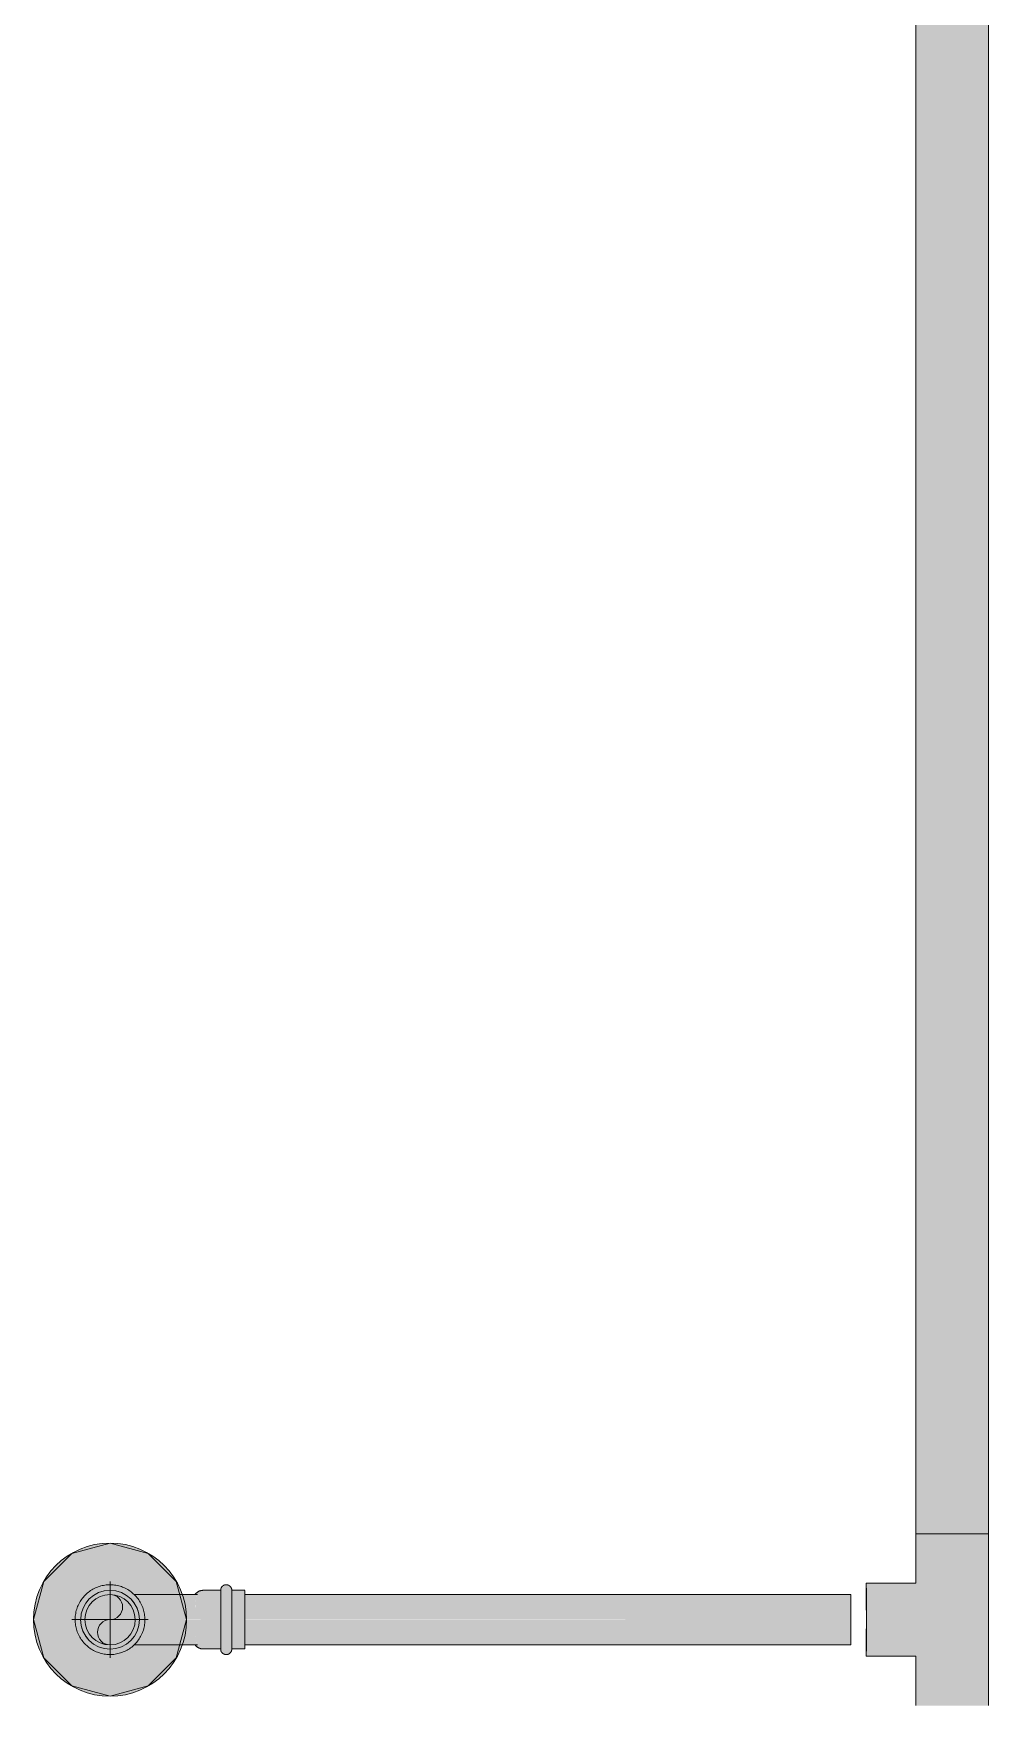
# Model space of a CAD drawing. Header units: inches. Extents: x -3679 to 241, y -496 to 1784.
# Drawn here: x -2078 to -2053.05, y 225.5 to 269.18 of the extents above; entities that cross this region are included whole.
import ezdxf

# ---------------------------------------------------------------- set-up
doc = ezdxf.new("R2010")
doc.units = ezdxf.units.IN
doc.header["$MEASUREMENT"] = 0
for name, color, linetype, lineweight in [('A-ANNO-NOTE', 250, 'Continuous', 9), ('P-PIPE', 1, 'Continuous', 9), ('P-PIPE-CNTR', 1, 'Continuous', 9)]:
    doc.layers.add(name, color=color, linetype=linetype, lineweight=lineweight)

# ---------------------------------------------------------------- blocks, each defined once
blk = doc.blocks.new('Victaulic-VicPress316-Elbow 90-45deg Style P568_P571 - Standard-1233877-LOWER PARKING')
at = {"layer": 'P-PIPE'}
for points in [[(-2076.912, 227.743), (-2076.766, 227.743), (-2076.542, 228.285), (-2076, 228.51), (-2075.458, 228.285), (-2075.233, 227.743), (-2075.088, 227.743), (-2075.103, 227.91), (-2075.161, 228.092), (-2075.33, 228.362), (-2075.535, 228.523), (-2075.667, 228.592), (-2075.841, 228.637), (-2076.022, 228.655), (-2076.179, 228.603), (-2076.333, 228.592), (-2076.542, 228.473), (-2076.67, 228.362), (-2076.851, 228.072), (-2076.897, 227.91)], [(-2076.766, 227.743), (-2076.657, 227.744), (-2076.614, 227.965), (-2076.569, 228.072), (-2076.46, 228.211), (-2076.329, 228.312), (-2076.17, 228.378), (-2075.998, 228.4), (-2075.83, 228.378), (-2075.671, 228.312), (-2075.535, 228.207), (-2075.431, 228.072), (-2075.365, 227.913), (-2075.342, 227.743), (-2075.233, 227.743), (-2075.458, 228.285), (-2076, 228.51), (-2076.542, 228.285), (-2076.725, 227.844)], [(-2073.779, 227.743), (-2073.561, 227.743), (-2073.561, 228.51), (-2073.64, 228.496), (-2073.776, 228.4), (-2073.747, 228.361), (-2073.759, 228.267), (-2073.775, 228.204), (-2073.756, 228.166), (-2073.755, 227.968), (-2073.759, 227.858), (-2073.778, 227.746)], [(-2073.236, 227.743), (-2073.109, 227.743), (-2073.109, 228.51), (-2073.561, 228.496), (-2073.561, 227.743)], [(-2073.109, 227.743), (-2072.818, 227.743), (-2072.818, 228.51), (-2072.872, 228.608), (-2072.964, 228.655), (-2073.063, 228.592), (-2073.109, 228.51), (-2073.109, 227.879)], [(-2072.48, 227.743), (-2072.48, 228.51), (-2072.818, 228.496), (-2072.818, 227.743)], [(-2074.619, 227.743), (-2074.607, 227.743), (-2074.607, 228.401), (-2075.364, 228.391), (-2075.301, 228.319), (-2075.149, 228.072), (-2075.101, 227.889), (-2075.088, 227.743), (-2074.737, 227.743)], [(-2074.607, 227.743), (-2073.776, 227.756), (-2073.75, 227.918), (-2073.76, 228.099), (-2073.755, 228.173), (-2073.777, 228.213), (-2073.747, 228.317), (-2073.761, 228.389), (-2073.78, 228.401), (-2074.607, 228.389), (-2074.607, 227.829)], [(-2075.978, 226.832), (-2075.821, 226.884), (-2075.667, 226.894), (-2075.458, 227.014), (-2075.33, 227.125), (-2075.149, 227.415), (-2075.161, 227.743), (-2075.234, 227.743), (-2075.458, 227.201), (-2076, 226.977), (-2076.542, 227.201), (-2076.766, 227.743), (-2076.839, 227.743), (-2076.851, 227.415), (-2076.67, 227.125), (-2076.465, 226.964), (-2076.333, 226.894), (-2076.159, 226.85)], [(-2076, 226.977), (-2075.458, 227.201), (-2075.233, 227.743), (-2075.343, 227.743), (-2075.365, 227.573), (-2075.431, 227.414), (-2075.535, 227.278), (-2075.671, 227.173), (-2075.83, 227.108), (-2076, 227.085), (-2076.17, 227.108), (-2076.329, 227.173), (-2076.465, 227.278), (-2076.569, 227.414), (-2076.635, 227.573), (-2076.657, 227.743), (-2076.766, 227.743), (-2076.542, 227.201), (-2076.159, 227.043)], [(-2075.034, 227.086), (-2074.607, 227.096), (-2074.619, 227.743), (-2075.161, 227.743), (-2075.162, 227.392), (-2075.331, 227.124), (-2075.375, 227.086), (-2075.078, 227.086)], [(-2074.607, 227.086), (-2073.76, 227.098), (-2073.744, 227.11), (-2073.762, 227.23), (-2073.775, 227.283), (-2073.755, 227.313), (-2073.756, 227.509), (-2073.751, 227.585), (-2073.779, 227.743), (-2074.607, 227.743), (-2074.607, 227.096)], [(-2073.561, 226.977), (-2073.561, 227.743), (-2073.776, 227.73), (-2073.75, 227.569), (-2073.76, 227.388), (-2073.755, 227.313), (-2073.777, 227.274), (-2073.747, 227.151), (-2073.755, 227.101), (-2073.778, 227.085), (-2073.7, 227.024), (-2073.623, 226.989)], [(-2073.561, 226.977), (-2073.109, 226.99), (-2073.109, 227.743), (-2073.561, 227.743), (-2073.561, 226.989)], [(-2072.964, 226.832), (-2072.863, 226.894), (-2072.818, 226.977), (-2072.818, 227.743), (-2073.109, 227.743), (-2073.109, 226.977), (-2073.058, 226.884), (-2072.999, 226.85)], [(-2072.818, 226.977), (-2072.48, 226.977), (-2072.48, 227.743), (-2072.818, 227.743), (-2072.818, 227.016)]]:
    blk.add_hatch(color=256, dxfattribs=at).paths.add_polyline_path(points, flags=0)
for p, q in [((-2073.109, 228.51), (-2073.561, 228.51)), ((-2072.48, 228.51), (-2072.818, 228.51)), ((-2075.996, 228.401), (-2075.99, 228.401)), ((-2073.716, 228.401), (-2074.607, 228.401)), ((-2074.607, 227.086), (-2073.713, 227.086)), ((-2073.561, 226.977), (-2073.109, 226.977)), ((-2072.818, 226.977), (-2072.48, 226.977))]:
    blk.add_line(p, q, dxfattribs=at)
at = {"layer": 'P-PIPE', "flags": 128}
for points in [[(-2075.088, 227.743), (-2075.089, 227.78), (-2075.091, 227.816), (-2075.095, 227.853), (-2075.1, 227.889), (-2075.106, 227.925), (-2075.114, 227.96), (-2075.124, 227.995), (-2075.134, 228.03), (-2075.146, 228.065), (-2075.16, 228.099), (-2075.175, 228.132), (-2075.191, 228.165), (-2075.209, 228.197), (-2075.227, 228.228), (-2075.247, 228.258), (-2075.268, 228.288), (-2075.291, 228.317), (-2075.314, 228.345), (-2075.339, 228.372), (-2075.365, 228.398), (-2075.391, 228.422), (-2075.419, 228.446), (-2075.447, 228.469), (-2075.477, 228.49), (-2075.507, 228.511), (-2075.538, 228.53), (-2075.57, 228.548), (-2075.603, 228.564), (-2075.636, 228.58), (-2075.67, 228.593), (-2075.704, 228.606), (-2075.739, 228.617), (-2075.774, 228.627), (-2075.809, 228.635), (-2075.845, 228.642), (-2075.881, 228.648), (-2075.917, 228.652), (-2075.954, 228.654), (-2075.99, 228.655), (-2076.027, 228.655), (-2076.063, 228.653), (-2076.099, 228.65), (-2076.136, 228.645), (-2076.172, 228.639), (-2076.207, 228.632), (-2076.243, 228.623), (-2076.278, 228.612), (-2076.312, 228.6), (-2076.346, 228.587), (-2076.38, 228.573), (-2076.412, 228.557), (-2076.445, 228.54), (-2076.476, 228.521), (-2076.507, 228.502), (-2076.537, 228.481), (-2076.566, 228.459), (-2076.594, 228.435), (-2076.621, 228.411), (-2076.647, 228.386), (-2076.672, 228.359), (-2076.697, 228.332), (-2076.72, 228.304), (-2076.741, 228.274), (-2076.762, 228.244), (-2076.781, 228.214), (-2076.8, 228.182), (-2076.817, 228.15), (-2076.832, 228.117), (-2076.846, 228.083), (-2076.859, 228.049), (-2076.871, 228.014), (-2076.881, 227.979), (-2076.89, 227.944), (-2076.897, 227.908), (-2076.903, 227.872), (-2076.907, 227.836), (-2076.91, 227.8), (-2076.912, 227.763), (-2076.912, 227.743)], [(-2073.779, 228.401), (-2073.772, 228.409), (-2073.765, 228.418), (-2073.758, 228.426), (-2073.75, 228.434), (-2073.742, 228.441), (-2073.734, 228.448), (-2073.725, 228.455), (-2073.716, 228.461), (-2073.707, 228.467), (-2073.698, 228.473), (-2073.689, 228.478), (-2073.679, 228.483), (-2073.669, 228.488), (-2073.659, 228.492), (-2073.649, 228.495), (-2073.638, 228.499), (-2073.628, 228.502), (-2073.617, 228.504), (-2073.606, 228.506), (-2073.596, 228.508), (-2073.585, 228.509), (-2073.574, 228.51), (-2073.563, 228.51), (-2073.561, 228.51)], [(-2073.109, 228.51), (-2073.109, 228.516), (-2073.109, 228.521), (-2073.108, 228.527), (-2073.108, 228.533), (-2073.107, 228.539), (-2073.105, 228.544), (-2073.104, 228.55), (-2073.102, 228.556), (-2073.1, 228.561), (-2073.098, 228.567), (-2073.096, 228.572), (-2073.093, 228.577), (-2073.09, 228.582), (-2073.087, 228.587), (-2073.084, 228.592), (-2073.081, 228.597), (-2073.077, 228.601), (-2073.073, 228.606), (-2073.069, 228.61), (-2073.065, 228.614), (-2073.061, 228.618), (-2073.057, 228.622), (-2073.052, 228.626), (-2073.047, 228.629), (-2073.043, 228.632), (-2073.038, 228.635), (-2073.033, 228.638), (-2073.027, 228.641), (-2073.022, 228.643), (-2073.017, 228.645), (-2073.011, 228.647), (-2073.006, 228.649), (-2073, 228.651), (-2072.994, 228.652), (-2072.989, 228.653), (-2072.983, 228.654), (-2072.977, 228.655), (-2072.971, 228.655), (-2072.966, 228.655), (-2072.96, 228.655), (-2072.954, 228.655), (-2072.948, 228.655), (-2072.942, 228.654), (-2072.937, 228.653), (-2072.931, 228.652), (-2072.925, 228.65), (-2072.92, 228.648), (-2072.914, 228.647), (-2072.909, 228.644), (-2072.903, 228.642), (-2072.898, 228.64), (-2072.893, 228.637), (-2072.888, 228.634), (-2072.883, 228.631), (-2072.878, 228.628), (-2072.874, 228.624), (-2072.869, 228.62), (-2072.865, 228.616), (-2072.861, 228.612), (-2072.857, 228.608), (-2072.853, 228.604), (-2072.849, 228.599), (-2072.846, 228.595), (-2072.842, 228.59), (-2072.839, 228.585), (-2072.836, 228.58), (-2072.834, 228.575), (-2072.831, 228.569), (-2072.829, 228.564), (-2072.827, 228.559), (-2072.825, 228.553), (-2072.823, 228.547), (-2072.822, 228.542), (-2072.821, 228.536), (-2072.82, 228.53), (-2072.819, 228.525), (-2072.819, 228.519), (-2072.819, 228.513), (-2072.818, 228.51)], [(-2073.109, 228.468), (-2073.109, 228.478), (-2073.109, 228.486), (-2073.109, 228.493), (-2073.109, 228.499), (-2073.109, 228.503), (-2073.109, 228.507), (-2073.109, 228.509), (-2073.109, 228.51), (-2073.109, 228.51)], [(-2073.109, 228.51), (-2073.109, 228.509), (-2073.109, 228.507), (-2073.109, 228.504), (-2073.109, 228.5), (-2073.109, 228.495), (-2073.109, 228.488), (-2073.109, 228.48), (-2073.109, 228.471), (-2073.109, 228.461), (-2073.109, 228.449), (-2073.109, 228.437), (-2073.109, 228.423), (-2073.109, 228.409), (-2073.109, 228.393), (-2073.109, 228.376), (-2073.109, 228.358), (-2073.109, 228.339), (-2073.109, 228.32), (-2073.109, 228.299), (-2073.109, 228.277), (-2073.109, 228.255), (-2073.109, 228.232), (-2073.109, 228.208), (-2073.109, 228.183), (-2073.109, 228.158), (-2073.109, 228.131), (-2073.109, 228.105), (-2073.109, 228.077), (-2073.109, 228.049), (-2073.109, 228.021), (-2073.109, 227.992), (-2073.109, 227.963), (-2073.109, 227.934), (-2073.109, 227.904), (-2073.109, 227.874), (-2073.109, 227.843), (-2073.109, 227.813), (-2073.109, 227.782), (-2073.109, 227.752), (-2073.109, 227.743)], [(-2072.818, 227.743), (-2072.818, 227.774), (-2072.818, 227.805), (-2072.818, 227.835), (-2072.818, 227.865), (-2072.818, 227.896), (-2072.818, 227.926), (-2072.818, 227.955), (-2072.818, 227.984), (-2072.818, 228.013), (-2072.818, 228.042), (-2072.818, 228.07), (-2072.818, 228.097), (-2072.818, 228.124), (-2072.818, 228.151), (-2072.818, 228.176), (-2072.818, 228.201), (-2072.818, 228.225), (-2072.818, 228.249), (-2072.818, 228.271), (-2072.818, 228.293), (-2072.818, 228.314), (-2072.818, 228.334), (-2072.818, 228.353), (-2072.818, 228.371), (-2072.818, 228.388), (-2072.818, 228.404), (-2072.818, 228.419), (-2072.818, 228.433), (-2072.818, 228.446), (-2072.818, 228.458), (-2072.818, 228.468), (-2072.818, 228.478), (-2072.818, 228.486), (-2072.818, 228.493), (-2072.818, 228.499), (-2072.818, 228.503), (-2072.818, 228.507), (-2072.818, 228.509), (-2072.818, 228.51), (-2072.818, 228.51)], [(-2072.818, 228.51), (-2072.818, 228.509), (-2072.818, 228.507), (-2072.818, 228.504), (-2072.818, 228.5), (-2072.818, 228.495), (-2072.818, 228.488), (-2072.818, 228.48), (-2072.818, 228.471)], [(-2075.375, 228.401), (-2075.36, 228.401), (-2075.312, 228.401), (-2075.264, 228.401), (-2075.214, 228.401), (-2075.163, 228.401), (-2075.112, 228.401), (-2075.059, 228.401), (-2075.006, 228.401), (-2074.953, 228.401), (-2074.898, 228.401), (-2074.844, 228.401), (-2074.789, 228.401), (-2074.733, 228.401), (-2074.678, 228.401), (-2074.622, 228.401), (-2074.607, 228.401)], [(-2076.912, 227.743), (-2076.911, 227.707), (-2076.909, 227.671), (-2076.905, 227.634), (-2076.9, 227.598), (-2076.894, 227.562), (-2076.886, 227.527), (-2076.876, 227.491), (-2076.866, 227.456), (-2076.854, 227.422), (-2076.84, 227.388), (-2076.825, 227.355), (-2076.809, 227.322), (-2076.791, 227.29), (-2076.773, 227.259), (-2076.753, 227.228), (-2076.731, 227.199), (-2076.709, 227.17), (-2076.686, 227.142), (-2076.661, 227.115), (-2076.635, 227.089), (-2076.609, 227.064), (-2076.581, 227.04), (-2076.552, 227.018), (-2076.523, 226.996), (-2076.493, 226.976), (-2076.462, 226.957), (-2076.43, 226.939), (-2076.397, 226.922), (-2076.364, 226.907), (-2076.33, 226.893), (-2076.296, 226.881), (-2076.261, 226.87), (-2076.226, 226.86), (-2076.191, 226.852), (-2076.155, 226.845), (-2076.119, 226.839), (-2076.083, 226.835), (-2076.046, 226.833), (-2076.01, 226.831), (-2075.973, 226.832), (-2075.937, 226.834), (-2075.901, 226.837), (-2075.864, 226.842), (-2075.828, 226.848), (-2075.793, 226.855), (-2075.757, 226.864), (-2075.722, 226.875), (-2075.688, 226.886), (-2075.654, 226.9), (-2075.62, 226.914), (-2075.588, 226.93), (-2075.555, 226.947), (-2075.524, 226.966), (-2075.493, 226.985), (-2075.463, 227.006), (-2075.434, 227.028), (-2075.406, 227.051), (-2075.379, 227.076), (-2075.353, 227.101), (-2075.327, 227.127), (-2075.303, 227.155), (-2075.28, 227.183), (-2075.259, 227.212), (-2075.238, 227.242), (-2075.219, 227.273), (-2075.2, 227.305), (-2075.183, 227.337), (-2075.168, 227.37), (-2075.154, 227.404), (-2075.141, 227.438), (-2075.129, 227.472), (-2075.119, 227.508), (-2075.11, 227.543), (-2075.103, 227.579), (-2075.097, 227.615), (-2075.093, 227.651), (-2075.09, 227.687), (-2075.088, 227.724), (-2075.088, 227.743)], [(-2073.109, 227.743), (-2073.109, 227.713), (-2073.109, 227.682), (-2073.109, 227.652), (-2073.109, 227.621), (-2073.109, 227.591), (-2073.109, 227.561), (-2073.109, 227.532), (-2073.109, 227.502), (-2073.109, 227.473), (-2073.109, 227.445), (-2073.109, 227.417), (-2073.109, 227.389), (-2073.109, 227.363), (-2073.109, 227.336), (-2073.109, 227.311), (-2073.109, 227.286), (-2073.109, 227.261), (-2073.109, 227.238), (-2073.109, 227.215), (-2073.109, 227.194), (-2073.109, 227.173), (-2073.109, 227.153), (-2073.109, 227.134), (-2073.109, 227.115), (-2073.109, 227.098), (-2073.109, 227.082), (-2073.109, 227.067), (-2073.109, 227.053), (-2073.109, 227.041), (-2073.109, 227.029), (-2073.109, 227.018), (-2073.109, 227.009), (-2073.109, 227.001), (-2073.109, 226.994), (-2073.109, 226.988), (-2073.109, 226.983), (-2073.109, 226.98), (-2073.109, 226.978), (-2073.109, 226.977), (-2073.109, 226.977)], [(-2072.818, 226.977), (-2072.818, 226.977), (-2072.818, 226.979), (-2072.818, 226.982), (-2072.818, 226.987), (-2072.818, 226.992), (-2072.818, 226.999), (-2072.818, 227.007), (-2072.818, 227.016), (-2072.818, 227.026), (-2072.818, 227.037), (-2072.818, 227.05), (-2072.818, 227.063), (-2072.818, 227.078), (-2072.818, 227.094), (-2072.818, 227.111), (-2072.818, 227.129), (-2072.818, 227.147), (-2072.818, 227.167), (-2072.818, 227.188), (-2072.818, 227.209), (-2072.818, 227.232), (-2072.818, 227.255), (-2072.818, 227.279), (-2072.818, 227.304), (-2072.818, 227.329), (-2072.818, 227.355), (-2072.818, 227.382), (-2072.818, 227.409), (-2072.818, 227.437), (-2072.818, 227.466), (-2072.818, 227.494), (-2072.818, 227.524), (-2072.818, 227.553), (-2072.818, 227.583), (-2072.818, 227.613), (-2072.818, 227.643), (-2072.818, 227.674), (-2072.818, 227.704), (-2072.818, 227.735), (-2072.818, 227.743)], [(-2075.998, 227.086), (-2076, 227.086), (-2076, 227.086)], [(-2074.607, 227.086), (-2074.663, 227.086), (-2074.718, 227.086), (-2074.774, 227.086), (-2074.829, 227.086), (-2074.884, 227.086), (-2074.938, 227.086), (-2074.992, 227.086), (-2075.045, 227.086), (-2075.098, 227.086), (-2075.149, 227.086), (-2075.2, 227.086), (-2075.25, 227.086), (-2075.299, 227.086), (-2075.347, 227.086), (-2075.375, 227.086)], [(-2073.561, 226.977), (-2073.572, 226.977), (-2073.583, 226.978), (-2073.594, 226.979), (-2073.604, 226.98), (-2073.615, 226.982), (-2073.626, 226.985), (-2073.636, 226.987), (-2073.647, 226.991), (-2073.657, 226.994), (-2073.667, 226.998), (-2073.677, 227.003), (-2073.687, 227.008), (-2073.696, 227.013), (-2073.706, 227.018), (-2073.715, 227.024), (-2073.724, 227.031), (-2073.732, 227.037), (-2073.741, 227.045), (-2073.749, 227.052), (-2073.756, 227.06), (-2073.764, 227.067), (-2073.771, 227.076), (-2073.778, 227.084), (-2073.779, 227.086)], [(-2073.109, 226.977), (-2073.109, 226.977), (-2073.109, 226.979), (-2073.109, 226.982), (-2073.109, 226.987), (-2073.109, 226.992), (-2073.109, 226.999), (-2073.109, 227.007), (-2073.109, 227.016)], [(-2072.818, 226.977), (-2072.819, 226.971), (-2072.819, 226.965), (-2072.82, 226.959), (-2072.82, 226.954), (-2072.821, 226.948), (-2072.823, 226.942), (-2072.824, 226.937), (-2072.826, 226.931), (-2072.828, 226.926), (-2072.83, 226.92), (-2072.832, 226.915), (-2072.835, 226.91), (-2072.838, 226.905), (-2072.841, 226.9), (-2072.844, 226.895), (-2072.847, 226.89), (-2072.851, 226.885), (-2072.855, 226.881), (-2072.859, 226.877), (-2072.863, 226.872), (-2072.867, 226.869), (-2072.871, 226.865), (-2072.876, 226.861), (-2072.881, 226.858), (-2072.885, 226.854), (-2072.89, 226.851), (-2072.895, 226.849), (-2072.901, 226.846), (-2072.906, 226.843), (-2072.911, 226.841), (-2072.917, 226.839), (-2072.922, 226.837), (-2072.928, 226.836), (-2072.934, 226.835), (-2072.939, 226.833), (-2072.945, 226.833), (-2072.951, 226.832), (-2072.957, 226.832), (-2072.962, 226.831), (-2072.968, 226.831), (-2072.974, 226.832), (-2072.98, 226.832), (-2072.986, 226.833), (-2072.991, 226.834), (-2072.997, 226.835), (-2073.003, 226.837), (-2073.008, 226.838), (-2073.014, 226.84), (-2073.019, 226.842), (-2073.025, 226.845), (-2073.03, 226.847), (-2073.035, 226.85), (-2073.04, 226.853), (-2073.045, 226.856), (-2073.05, 226.859), (-2073.054, 226.863), (-2073.059, 226.866), (-2073.063, 226.87), (-2073.067, 226.874), (-2073.071, 226.879), (-2073.075, 226.883), (-2073.079, 226.887), (-2073.082, 226.892), (-2073.086, 226.897), (-2073.089, 226.902), (-2073.092, 226.907), (-2073.094, 226.912), (-2073.097, 226.917), (-2073.099, 226.923), (-2073.101, 226.928), (-2073.103, 226.934), (-2073.105, 226.939), (-2073.106, 226.945), (-2073.107, 226.951), (-2073.108, 226.956), (-2073.109, 226.962), (-2073.109, 226.968), (-2073.109, 226.974), (-2073.109, 226.977)], [(-2072.818, 227.018), (-2072.818, 227.009), (-2072.818, 227.001), (-2072.818, 226.994), (-2072.818, 226.988), (-2072.818, 226.983), (-2072.818, 226.98), (-2072.818, 226.978), (-2072.818, 226.977), (-2072.818, 226.977)]]:
    blk.add_lwpolyline(points, dxfattribs=at)
at = {"layer": 'P-PIPE'}
for radius, start, end in [(0.766, 0, 180), (0.767, 0, 45), (0.767, 180, 0), (0.767, 180, 225)]:
    blk.add_arc((-2076, 227.743), radius, start, end, dxfattribs=at)
for centre, start_param, end_param in [((-2073.109, 227.743), 6.283177, 7.853976), ((-2072.818, 227.743), 6.283177, 7.853976), ((-2072.48, 227.743), 6.283177, 7.853976), ((-2073.109, 227.743), 1.570791, 3.141578), ((-2072.818, 227.743), 1.570791, 3.141578), ((-2072.48, 227.743), 1.570791, 3.141578)]:
    blk.add_ellipse(centre, major_axis=(0, 0.766), ratio=0.000003, start_param=start_param, end_param=end_param, dxfattribs=at)

msp = doc.modelspace()

# ---------------------------------------------------------------- hatches: boundary and pattern name
at = {"layer": 'A-ANNO-NOTE'}
h = msp.add_hatch(color=256, dxfattribs=at)
edge = h.paths.add_edge_path(flags=0)
edge.add_arc((-2076, 227.743), 2, 0, 360)
msp.add_hatch(color=256, dxfattribs=at).paths.add_polyline_path([(-2076, 225.743), (-2075, 226.011), (-2074.268, 226.743), (-2074, 227.743), (-2074.268, 228.743), (-2075, 229.475), (-2076, 229.743), (-2077, 229.475), (-2077.732, 228.743), (-2078, 227.743), (-2077.732, 226.743), (-2077, 226.011)], flags=0)
at = {"layer": 'P-PIPE'}
h = msp.add_hatch(color=256, dxfattribs=at)
h.paths.add_polyline_path([(-2054.471, 335.368), (-2054.471, 335.368), (-2054.471, 327.636)], flags=0)
h.paths.add_polyline_path([(-2053.999, 229.983), (-2054, 335.368), (-2054.95, 335.37), (-2054.949, 229.987), (-2054.468, 229.984), (-2054.178, 229.984)], flags=0)
for points in [[(-2053.999, 229.983), (-2053.049, 229.987), (-2053.05, 335.372), (-2053.525, 335.368), (-2054, 335.368), (-2053.999, 232.231)], [(-2056.244, 226.793), (-2054.95, 226.793), (-2054.529, 227.207), (-2053.995, 227.739), (-2054.95, 228.694), (-2056.243, 228.694), (-2056.24, 228.215), (-2056.242, 226.824)], [(-2076, 227.085), (-2075.83, 227.108), (-2075.671, 227.173), (-2075.535, 227.278), (-2075.431, 227.414), (-2075.365, 227.573), (-2075.343, 227.743), (-2075.365, 227.913), (-2075.431, 228.072), (-2075.535, 228.208), (-2075.671, 228.312), (-2075.83, 228.378), (-2076, 228.4), (-2076.17, 228.378), (-2076.329, 228.312), (-2076.465, 228.208), (-2076.569, 228.072), (-2076.635, 227.913), (-2076.658, 227.743), (-2076.614, 227.521), (-2076.569, 227.414), (-2076.465, 227.278), (-2076.329, 227.173), (-2076.17, 227.108)], [(-2072.403, 227.743), (-2056.65, 227.743), (-2056.65, 228.401), (-2072.48, 228.398), (-2072.48, 227.743)], [(-2072.48, 227.086), (-2056.65, 227.086), (-2056.65, 227.743), (-2072.48, 227.731), (-2072.48, 227.089)], [(-2056.244, 226.793), (-2056.239, 227.739), (-2056.246, 226.922)]]:
    msp.add_hatch(color=256, dxfattribs=at).paths.add_polyline_path(points, flags=0)
h = msp.add_hatch(color=256, dxfattribs=at)
h.paths.add_polyline_path([(-2053.08, 225.498), (-2053.049, 225.499), (-2053.049, 229.987), (-2053.08, 229.985)], flags=0)
h.paths.add_polyline_path([(-2054.915, 226.826), (-2054.95, 226.793), (-2054.95, 225.499), (-2054.915, 225.498), (-2054.915, 226.824)], flags=0)
h.paths.add_polyline_path([(-2053.995, 225.495), (-2053.08, 225.498), (-2053.082, 229.986), (-2054.669, 229.985), (-2054.95, 229.987), (-2054.95, 228.694), (-2053.995, 227.739), (-2054.915, 226.826), (-2054.915, 225.498), (-2053.999, 225.495)], flags=0)

# ---------------------------------------------------------------- linework, layer by layer
at = {"layer": 'A-ANNO-NOTE'}
for p, q in [((-2077, 229.475), (-2077.732, 228.743)), ((-2076, 229.743), (-2077, 229.475)), ((-2075, 229.475), (-2076, 229.743)), ((-2074.268, 228.743), (-2075, 229.475)), ((-2077.732, 228.743), (-2078, 227.743)), ((-2074, 227.743), (-2074.268, 228.743)), ((-2078, 227.743), (-2077.732, 226.743)), ((-2074.268, 226.743), (-2074, 227.743)), ((-2077.732, 226.743), (-2077, 226.011)), ((-2075, 226.011), (-2074.268, 226.743)), ((-2077, 226.011), (-2076, 225.743)), ((-2076, 225.743), (-2075, 226.011))]:
    msp.add_line(p, q, dxfattribs=at)
msp.add_circle((-2076, 227.743), 2, dxfattribs=at)
at = {"layer": 'P-PIPE'}
for p, q in [((-2054.95, 335.372), (-2054.949, 229.987)), ((-2053.049, 229.987), (-2053.05, 335.372)), ((-2054.95, 229.987), (-2054.95, 228.694)), ((-2053.049, 225.499), (-2053.049, 229.987)), ((-2054.95, 228.694), (-2056.244, 228.694)), ((-2056.65, 228.401), (-2072.48, 228.401)), ((-2072.48, 227.086), (-2056.65, 227.086)), ((-2056.244, 226.793), (-2054.95, 226.793)), ((-2054.95, 226.793), (-2054.95, 225.499))]:
    msp.add_line(p, q, dxfattribs=at)
for centre, radius, start, end in [((-2076, 227.743), 0.657, 0, 180), ((-2076, 228.072), 0.329, 270, 90), ((-2076, 227.743), 0.658, 180, 0), ((-2076, 227.414), 0.329, 90, 270)]:
    msp.add_arc(centre, radius, start, end, dxfattribs=at)
for centre, major_axis, ratio, start_param, end_param in [((-2053.999, 229.987), (0.951, 0), 0.004167, 3.14633, 3.404888), ((-2053.999, 229.987), (0.951, 0), 0.004167, 3.408129, 3.665625), ((-2053.999, 229.987), (0.951, 0), 0.004167, 3.669929, 3.927189), ((-2053.999, 229.987), (0.951, 0), 0.004167, 3.931728, 4.188875), ((-2053.999, 229.987), (0.95, 0), 0.004167, 3.930498, 4.18879), ((-2053.999, 229.987), (0.951, 0), 0.004167, 4.193528, 4.450599), ((-2053.999, 229.987), (0.95, 0), 0.004167, 4.192804, 4.45059), ((-2053.999, 229.987), (0.951, 0), 0.004167, 4.455327, 4.712337), ((-2053.999, 229.987), (0.95, 0), 0.004167, 4.455008, 4.712389), ((-2053.999, 229.987), (0.951, 0), 0.004167, 4.717126, 4.97408), ((-2053.999, 229.987), (0.95, 0), 0.004167, 4.717185, 4.974188), ((-2053.999, 229.987), (0.951, 0), 0.004167, 4.978926, 5.235819), ((-2053.999, 229.987), (0.95, 0), 0.004167, 4.979389, 5.235988), ((-2053.999, 229.987), (0.951, 0), 0.004167, 5.240725, 5.497542), ((-2053.999, 229.987), (0.95, 0), 0.004167, 5.241695, 5.497787), ((-2053.999, 229.987), (0.951, 0), 0.004167, 5.502525, 5.759225), ((-2053.999, 229.987), (0.951, 0), 0.004167, 5.764324, 6.020781), ((-2053.999, 229.987), (0.951, 0), 0.004167, 6.026123, 6.283185), ((-2056.244, 227.743), (0, 0.951), 0.004737, 0, 1.30483), ((-2056.244, 227.743), (0, 0.951), 0.004737, 3.141593, 6.279019), ((-2056.65, 227.743), (0, 0.657), 0.000003, 6.283177, 7.853982), ((-2056.65, 227.743), (0, 0.657), 0.000003, 1.570796, 3.141584), ((-2056.244, 227.743), (0, 0.951), 0.004737, 1.828429, 3.137426)]:
    msp.add_ellipse(centre, major_axis=major_axis, ratio=ratio, start_param=start_param, end_param=end_param, dxfattribs=at)
at = {"layer": 'P-PIPE-CNTR'}
for p, q in [((-2076, 226.743), (-2076, 228.743)), ((-2077, 227.743), (-2075, 227.743))]:
    msp.add_line(p, q, dxfattribs=at)

# ---------------------------------------------------------------- block references
at = {"layer": 'P-PIPE'}
msp.add_blockref('Victaulic-VicPress316-Elbow 90-45deg Style P568_P571 - Standard-1233877-LOWER PARKING', (0, 0), dxfattribs=at)

doc.saveas('drawing.dxf')
